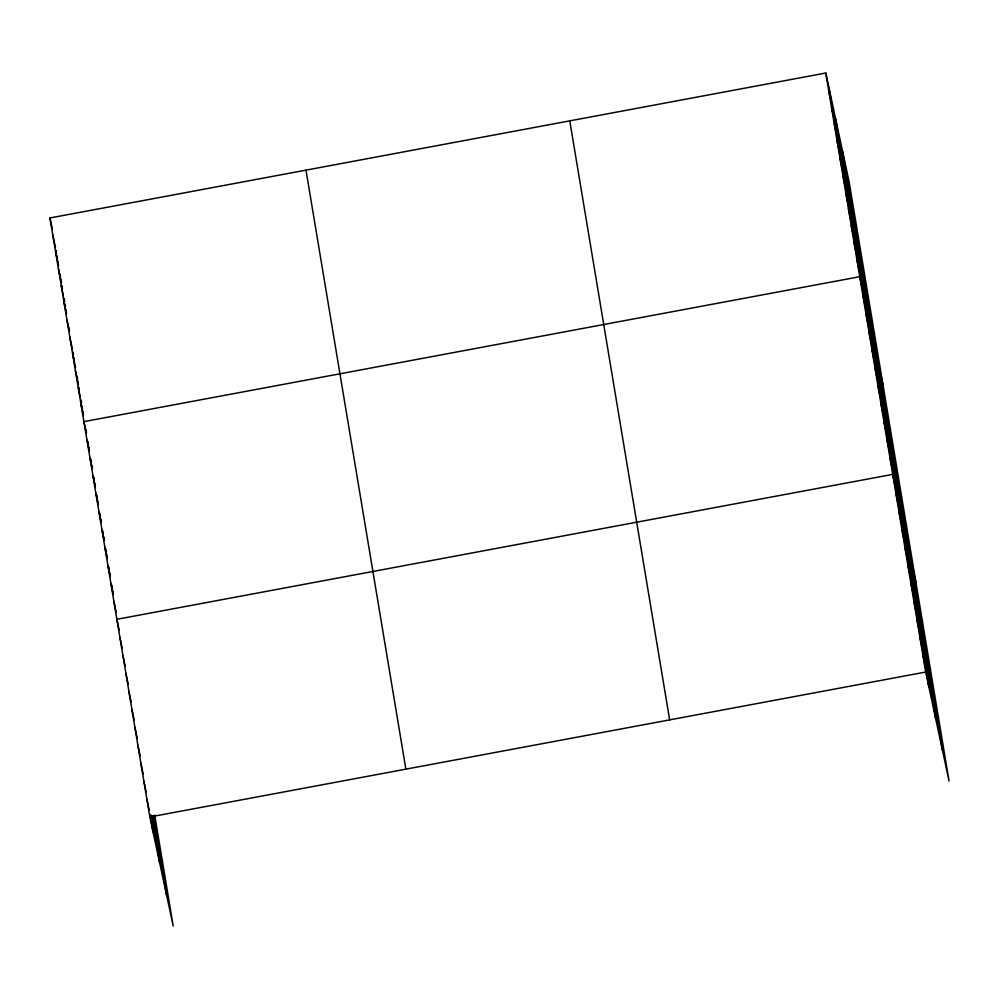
<?xml version="1.0" encoding="UTF-8"?>
<svg xmlns="http://www.w3.org/2000/svg" width="999" height="999" viewBox="0 0 999 999"><rect width="100%" height="100%" fill="white"/><g stroke="black" fill="none" stroke-linecap="round" stroke-linejoin="round"><path stroke-width="1.5" d="M154.72 815.147L173.202 925.973L149.838 816.982L49.95 217.969L825.798 73.027L849.162 182.018L949.05 781.031L925.686 672.052L825.798 73.027M149.838 816.982L925.686 672.052M828.633 90.01L831.905 105.295M831.468 106.98L834.739 122.265M834.29 123.951L837.574 139.236M837.125 140.921L840.396 156.206M839.947 157.892L843.231 173.177M842.781 174.862L846.066 190.147M845.616 191.833L848.888 207.118M848.438 208.816L851.722 224.101M851.273 225.786L854.545 241.071M854.108 242.757L857.379 258.042M856.93 259.728L860.214 275.012M883.128 385.676L859.764 276.698L83.916 421.628L86.289 432.754M862.761 294.668L866.033 309.952M865.758 312.637L869.03 327.922M868.755 330.607L872.027 345.891M871.752 348.576L875.024 363.873M874.749 366.558L878.021 381.843M877.746 384.528L881.018 399.812M880.743 402.497L884.015 417.782M883.74 420.467L887.012 435.751M886.737 438.436L890.009 453.721M889.734 456.406L893.006 471.69M916.083 583.354L892.719 474.375L116.871 619.305L119.256 630.431M895.716 492.345L899 507.629M898.713 510.314L901.997 525.599M901.71 528.284L904.994 543.568M904.707 546.253L907.991 561.55M907.704 564.235L910.988 579.52M910.701 582.205L913.985 597.489M913.698 600.174L916.982 615.459M916.695 618.144L919.979 633.428M919.692 636.113L922.976 651.398M922.689 654.083L925.961 669.367M49.95 217.969L52.335 229.083M52.785 234.94L55.457 247.44M55.607 251.91L58.591 265.809M58.441 268.881L61.414 282.779M61.276 285.851L63.362 295.579M64.098 302.822L66.483 313.948M66.933 319.805L69.318 330.919M69.755 336.775L72.44 349.275M72.59 353.746L75.574 367.644M75.424 370.716L78.397 384.615M78.247 387.687L80.332 397.415M80.931 400.199L81.531 402.972L81.056 400.149M81.081 404.657L83.466 415.771M86.913 439.597L89.286 450.724M89.898 457.579L92.283 468.693M92.895 475.549L95.28 486.663M95.892 493.518L98.277 504.632M98.889 511.488L101.274 522.602M101.886 529.458L104.271 540.571M104.883 547.427L107.268 558.541M107.88 565.397L110.265 576.51M110.877 583.366L113.262 594.48M113.874 601.336L116.259 612.449M119.868 637.275L122.253 648.401M122.865 655.257L125.25 666.37M125.862 673.226L128.247 684.34M128.859 691.196L131.244 702.309M131.856 709.165L134.241 720.279M134.853 727.135L137.238 738.249M137.85 745.104L140.235 756.218M140.847 763.074L143.232 774.188M143.844 781.043L146.229 792.157M146.841 799.013L149.226 810.127M842.532 151.099L942.419 750.112M835.713 119.243L935.588 718.256M829.083 88.312L928.958 687.337M569.767 120.854L669.655 719.879M305.981 170.142L405.869 769.155M153.334 815.684L166.571 895.054M151.748 815.271L159.74 863.186M56.056 250.225L56.531 253.047M57.005 255.881L57.467 258.704M57.942 261.538L58.417 264.373M60.065 274.263L60.539 277.098M61.014 279.92L61.476 282.754M61.95 285.577L62.425 288.411M65.022 303.971L65.484 306.793M65.959 309.628L66.434 312.45M69.031 328.009L69.505 330.844M73.039 352.06L73.514 354.882M73.976 357.717L74.45 360.539M77.048 376.099L77.522 378.933M77.984 381.755L78.459 384.59M78.933 387.412L79.408 390.247M81.993 405.806L82.467 408.628M82.942 411.463L83.416 414.285M86.014 429.845L86.476 432.679M87.937 441.408L88.436 444.405M88.936 447.402L89.435 450.399M90.934 459.378L91.433 462.375M91.933 465.372L92.432 468.369M93.931 477.347L94.43 480.344M94.93 483.341L95.429 486.338M96.928 495.317L97.427 498.314M97.927 501.311L98.426 504.308M99.925 513.299L100.424 516.283M100.924 519.28L101.423 522.277M102.922 531.268L103.421 534.265M103.921 537.25L104.42 540.247M105.919 549.238L106.418 552.235M106.918 555.219L107.417 558.216M108.916 567.207L109.415 570.204M109.915 573.201L110.414 576.186M111.913 585.177L112.412 588.174M112.912 591.171L113.411 594.155M150.112 814.297L153.109 832.267M64.548 301.136L63.948 298.364L64.548 301.136"/></g></svg>
